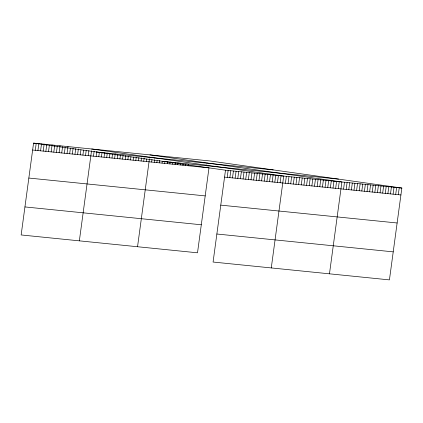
<?xml version="1.0" encoding="UTF-8"?>
<svg xmlns="http://www.w3.org/2000/svg" width="423" height="423" viewBox="0 0 423 423"><rect width="100%" height="100%" fill="white"/><g stroke="black" fill="none" stroke-linecap="round" stroke-linejoin="round"><path stroke-width="0.32" stroke-dasharray="2.12 1.59" d="M91.511 150.884L91.68 149.626M149.456 158.657L149.795 156.145M154.67 159.185L155.008 156.674M206.81 164.462L207.233 161.322"/><path stroke-width="0.63" d="M401.85 188.045L225.491 170.194L213.076 262.043L389.43 279.889L401.85 188.045L209.924 160.957L33.57 143.111L21.15 234.955L197.509 252.806L208.988 167.868L32.634 150.022M35.278 150.287L36.214 143.376M37.922 150.556L38.858 143.646M40.571 150.826L41.502 143.915M43.215 151.09L44.151 144.18M45.858 151.36L46.794 144.449M48.508 151.624L49.354 145.343M51.151 151.894L52.087 144.983M53.795 152.164L54.646 145.882M56.444 152.428L57.29 146.147M59.088 152.698L60.024 145.787M61.732 152.967L62.583 146.681M64.381 153.232L65.142 147.579M67.024 153.501L67.96 146.591M69.668 153.766L70.435 148.113M72.312 154.035L73.079 148.383M74.961 154.305L75.722 148.647M77.605 154.569L78.371 148.917M80.248 154.839L80.93 149.816M82.897 155.109L83.574 150.08M85.541 155.373L86.218 150.35M88.185 155.643L88.867 150.614M79.35 240.846L91.426 151.513M93.478 156.177L94.155 151.154M96.121 156.447L96.804 151.418M98.765 156.711L99.363 152.317M101.414 156.981L102.006 152.581M104.058 157.25L104.65 152.851M106.702 157.515L107.299 153.121M109.351 157.784L109.858 154.014M111.995 158.054L112.502 154.284M114.638 158.318L115.236 153.924M117.287 158.588L117.795 154.818M119.931 158.858L120.439 155.088M122.575 159.122L123.088 155.352M125.219 159.392L125.731 155.622M127.868 159.656L128.291 156.515M130.511 159.926L130.934 156.785M133.155 160.195L133.583 157.055M135.804 160.46L136.227 157.319M138.448 160.729L138.871 157.589M141.092 160.999L141.52 157.858M143.741 161.263L144.164 158.123M146.384 161.533L146.723 159.022M137.544 246.736L149.367 159.286M151.635 162.062L151.979 159.55M154.242 162.326L154.585 159.815M156.848 162.591L157.107 160.708M159.455 162.855L159.799 160.343M162.062 163.119L162.321 161.237M164.674 163.384L164.928 161.496M167.281 163.648L167.534 161.76M169.887 163.913L170.141 162.025M172.494 164.177L172.663 162.918M175.101 164.436L175.355 162.554M177.708 164.7L177.961 162.818M180.314 164.965L180.484 163.712M182.921 165.229L183.09 163.976M185.528 165.493L185.697 164.235M188.135 165.758L188.304 164.499M227.204 177.374L228.14 170.464M229.848 177.644L230.784 170.733M232.497 177.909L233.427 170.998M235.14 178.178L236.076 171.267M237.784 178.443L238.72 171.537M240.433 178.712L241.364 171.801M243.077 178.982L244.013 172.071M245.721 179.246L246.657 172.335M248.37 179.516L249.3 172.605M251.013 179.786L251.949 172.875M253.657 180.05L254.593 173.139M256.301 180.32L257.237 173.409M258.95 180.584L259.881 173.679M261.594 180.854L262.53 173.943M264.238 181.123L265.173 174.213M266.887 181.388L267.817 174.477M269.53 181.657L270.466 174.747M272.174 181.927L273.11 175.016M274.823 182.191L275.754 175.281M277.467 182.461L278.403 175.55M280.111 182.731L281.046 175.82M271.275 267.933L283.69 176.084L91.765 149.002M285.403 183.265L286.334 176.354M288.047 183.529L288.983 176.624M290.691 183.799L291.627 176.888M293.34 184.068L294.271 177.158M295.984 184.333L296.92 177.422M298.627 184.602L299.563 177.692M301.276 184.872L302.207 177.961M303.92 185.137L304.856 178.226M306.564 185.406L307.5 178.495M309.208 185.676L310.144 178.765M311.857 185.94L312.787 179.029M314.5 186.21L315.436 179.299M317.144 186.474L318.08 179.569M319.793 186.744L320.724 179.833M322.437 187.014L323.373 180.103M325.081 187.278L326.017 180.367M327.73 187.548L328.66 180.637M330.374 187.817L331.309 180.907M333.017 188.082L333.953 181.171M335.661 188.351L336.597 181.441M338.31 188.616L339.241 181.71M329.469 273.824L341.89 181.975L149.964 154.892M343.561 189.15L344.496 182.239M346.167 189.414L347.103 182.503M348.774 189.678L349.71 182.768M351.381 189.943L352.317 183.032M353.988 190.207L354.923 183.296M356.594 190.472L357.53 183.561M359.201 190.731L360.137 183.825M361.813 190.995L362.744 184.084M364.42 191.259L365.35 184.349M367.027 191.524L367.957 184.613M369.633 191.788L370.564 184.877M372.24 192.053L373.171 185.142M374.847 192.317L375.777 185.406M377.453 192.581L378.389 185.671M380.06 192.846L380.996 185.935M382.667 193.11L383.603 186.199M385.274 193.369L386.21 186.458M387.88 193.634L388.816 186.723M390.487 193.898L391.423 186.987M393.094 194.162L394.03 187.252M395.701 194.427L396.637 187.516M398.307 194.691L399.243 187.78M96.904 152.047L273.258 169.898M162.157 161.258L338.516 179.103M224.56 177.105L400.914 194.955M28.843 178.051L205.203 195.897M220.769 205.134L397.128 222.984M24.941 206.926L201.295 224.777M216.867 234.014L393.221 251.859M33.57 143.111L225.491 170.194"/></g></svg>
